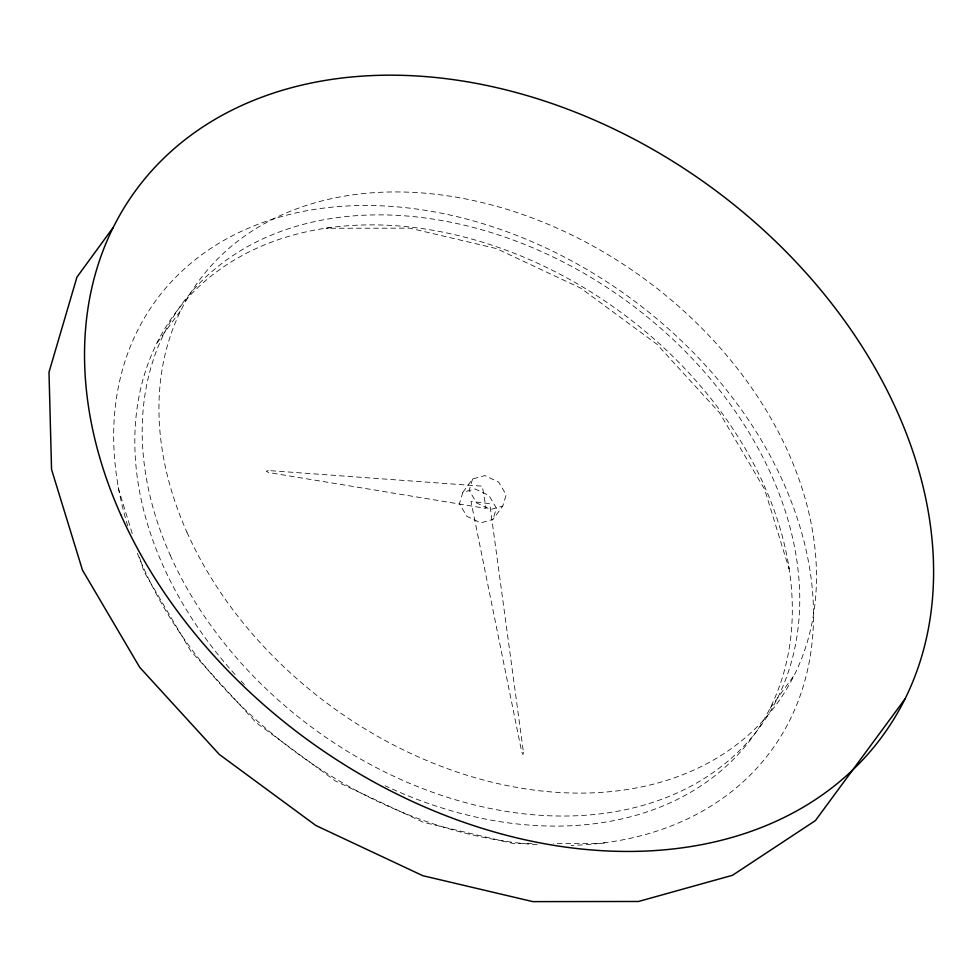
<?xml version="1.0" encoding="UTF-8"?>
<svg xmlns="http://www.w3.org/2000/svg" width="980" height="980" viewBox="0 0 980 980"><rect width="100%" height="100%" fill="white"/><g stroke="black" fill="none" stroke-linecap="round" stroke-linejoin="round"><path stroke-width="0.73" stroke-dasharray="4.9 3.68" d="M462.83 492.34L459.436 503.696L466.884 516.325L480.788 522.855L493.014 519.449L502.765 506.096L506.158 494.753L498.71 482.111L484.806 475.582L472.581 478.987L462.83 492.34L475.055 488.934L488.959 495.464L496.395 508.106L493.014 519.449M472.581 478.987L469.187 490.331L476.635 502.973L490.539 509.502L502.765 506.096M157.07 342.841L181.141 309.864M770.133 708.197L794.204 675.22M330.811 227.495L326.499 228.267L409.738 228.156L496.444 248.577L580.724 288.144L656.821 344.151L719.553 412.788L764.645 489.388L789.023 568.706L788.435 564.321M604.942 842.739L600.618 843.523L553.418 843.584M532.103 843.621L513.839 843.645L423.434 822.355L335.564 781.097L256.233 722.701L190.831 651.136L143.815 571.291L139.356 556.775M132.227 533.561L118.396 488.579L117.821 484.194M235.053 674.522A358.116 264.968 36.1 0 1 319.309 229.246A358.116 264.968 36.1 0 1 790.456 578.359A358.116 264.968 36.1 0 1 385.189 785.776M244.4 684.555A358.116 264.968 36.1 0 1 240.198 680.12M127.78 525.978A381.196 282.044 36.1 0 1 362.208 205.506A381.196 282.044 36.1 0 1 797.573 519.241A381.196 282.044 36.1 0 1 571.058 845.409M537.359 844.736A381.196 282.044 36.1 0 1 136.343 550.601M523.418 752.162L522.989 754.527L521.715 751.954L470.976 501.429L489.755 503.671L523.418 752.162M268.263 470.523L266.303 471.27L268.606 472.519L486.08 508.424L482.319 486.19L268.263 470.523M170.202 555.146A358.116 264.968 36.1 0 0 736.274 753.73A358.116 264.968 36.1 0 0 506.293 237.552A358.116 264.968 36.1 0 0 170.202 555.146M186.947 532.214A358.116 264.968 36.1 0 0 753.02 730.798A358.116 264.968 36.1 0 0 523.038 214.62A358.116 264.968 36.1 0 0 186.947 532.214"/><path stroke-width="1.47" d="M113.202 227.458L76.955 277.095L49 372.192L51.548 469.457L82.479 570.127L139.699 667.319L219.3 754.429L315.866 825.503L422.821 875.704L532.851 901.625L638.482 901.478L732.501 875.287L815.385 820.615L904.797 699.218M120.699 514.561A462.401 342.13 36.1 0 0 851.632 770.978A462.401 342.13 36.1 0 0 554.668 104.468A462.401 342.13 36.1 0 0 120.699 514.561"/></g></svg>
